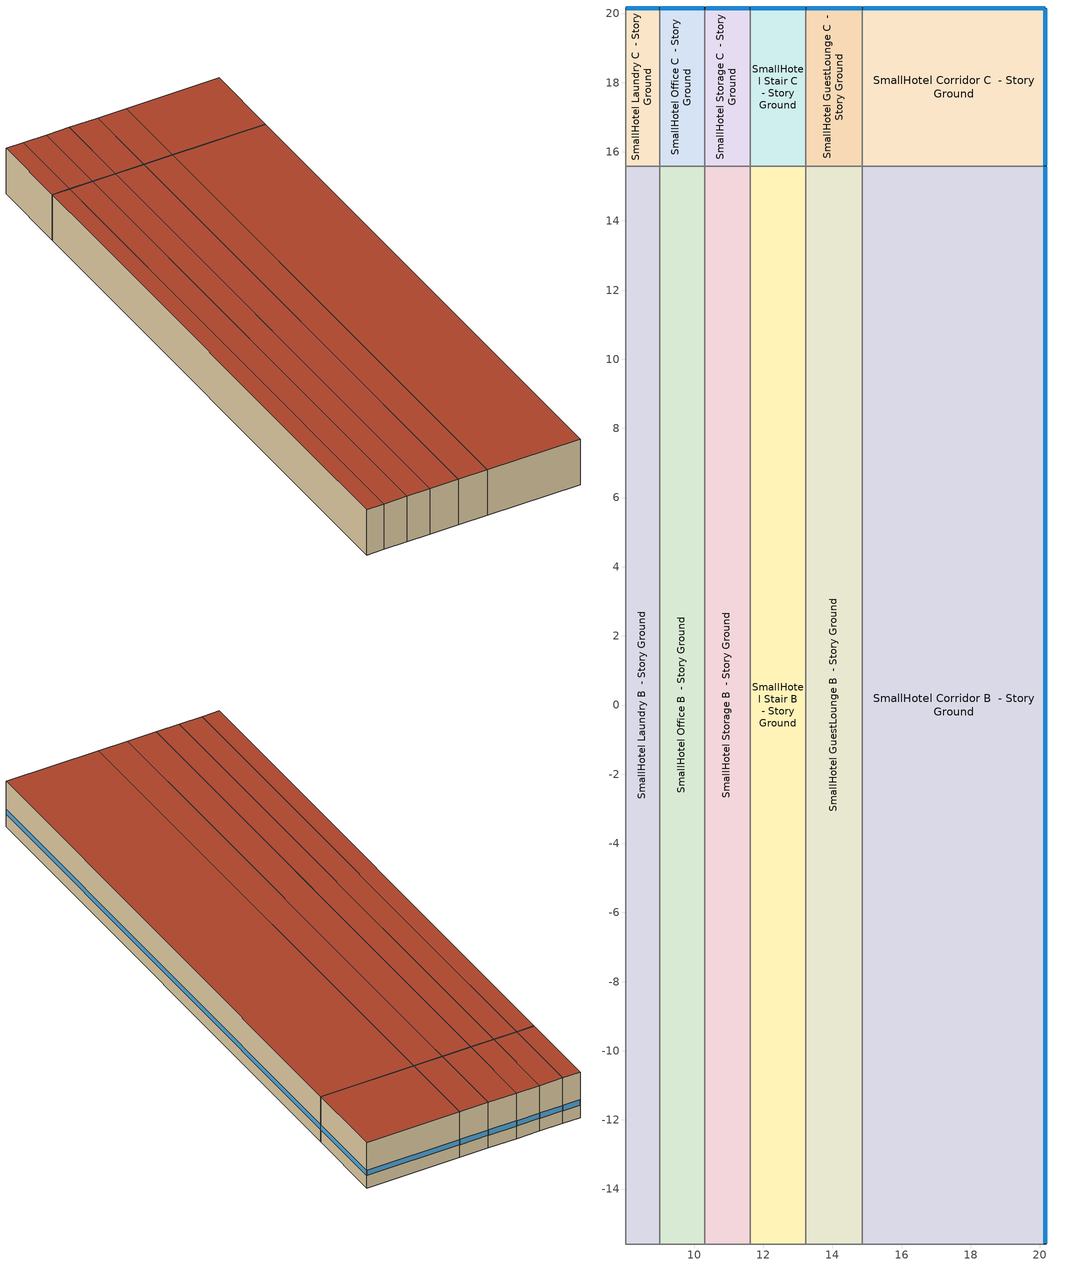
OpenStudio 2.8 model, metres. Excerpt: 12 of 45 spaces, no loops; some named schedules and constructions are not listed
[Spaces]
SmallHotel Laundry B  - Story Ground
 floor ground (ext-slab): 8.01,-15.59 8.01,15.59 9,15.59 9,-15.59 z0
 wall to SmallHotel Meeting B  - Story Ground: 8.01,15.59 8.01,-15.59 z0:2.74
 wall to SmallHotel Laundry C  - Story Ground: 9,15.59 8.01,15.59 z0:2.74
 wall to SmallHotel Office B  - Story Ground: 9,-15.59 9,15.59 z0:2.74
 wall to SmallHotel Laundry A  - Story Ground: 8.01,-15.59 9,-15.59 z0:2.74
 roof outside (Typical IEAD Roof): 9,-15.59 9,15.59 8.01,15.59 8.01,-15.59 z2.74
SmallHotel Laundry C  - Story Ground
 floor ground (ext-slab): 8.01,15.59 8.01,20.16 9,20.16 9,15.59 z0
 wall outside (Typical Insulated Steel Framed Exterior Wall R-15.38): 9,20.16 8.01,20.16 z0:2.74
 wall to SmallHotel Meeting C  - Story Ground: 8.01,20.16 8.01,15.59 z0:2.74
 wall to SmallHotel Office C  - Story Ground: 9,15.59 9,20.16 z0:2.74
 window (U 0.52 SHGC 0.39 Simple Glazing Window U-0.52 SHGC 0.39): 8.97,20.16 8.04,20.16 z0.76:1.08
 roof outside (Typical IEAD Roof): 9,15.59 9,20.16 8.01,20.16 8.01,15.59 z2.74
SmallHotel Office B  - Story Ground
 floor ground (ext-slab): 9,-15.59 9,15.59 10.31,15.59 10.31,-15.59 z0
 wall to SmallHotel Office C  - Story Ground: 10.31,15.59 9,15.59 z0:2.74
 wall to SmallHotel Storage B  - Story Ground: 10.31,-15.59 10.31,15.59 z0:2.74
 wall to SmallHotel Office A  - Story Ground: 9,-15.59 10.31,-15.59 z0:2.74
 roof outside (Typical IEAD Roof): 10.31,-15.59 10.31,15.59 9,15.59 9,-15.59 z2.74
SmallHotel Office C  - Story Ground
 floor ground (ext-slab): 9,15.59 9,20.16 10.31,20.16 10.31,15.59 z0
 wall outside (Typical Insulated Steel Framed Exterior Wall R-15.38): 10.31,20.16 9,20.16 z0:2.74
 wall to SmallHotel Storage C  - Story Ground: 10.31,15.59 10.31,20.16 z0:2.74
 window (U 0.52 SHGC 0.39 Simple Glazing Window U-0.52 SHGC 0.39): 10.28,20.16 9.02,20.16 z0.76:1.08
 roof outside (Typical IEAD Roof): 10.31,15.59 10.31,20.16 9,20.16 9,15.59 z2.74
SmallHotel Storage B  - Story Ground
 floor ground (ext-slab): 10.31,-15.59 10.31,15.59 11.62,15.59 11.62,-15.59 z0
 wall to SmallHotel Storage C  - Story Ground: 11.62,15.59 10.31,15.59 z0:2.74
 wall to SmallHotel Stair B  - Story Ground: 11.62,-15.59 11.62,15.59 z0:2.74
 wall to SmallHotel Storage A  - Story Ground: 10.31,-15.59 11.62,-15.59 z0:2.74
 roof outside (Typical IEAD Roof): 11.62,-15.59 11.62,15.59 10.31,15.59 10.31,-15.59 z2.74
SmallHotel Storage C  - Story Ground
 floor ground (ext-slab): 10.31,15.59 10.31,20.16 11.62,20.16 11.62,15.59 z0
 wall outside (Typical Insulated Steel Framed Exterior Wall R-15.38): 11.62,20.16 10.31,20.16 z0:2.74
 wall to SmallHotel Stair C  - Story Ground: 11.62,15.59 11.62,20.16 z0:2.74
 window (U 0.52 SHGC 0.39 Simple Glazing Window U-0.52 SHGC 0.39): 11.59,20.16 10.33,20.16 z0.76:1.08
 roof outside (Typical IEAD Roof): 11.62,15.59 11.62,20.16 10.31,20.16 10.31,15.59 z2.74
SmallHotel Stair B  - Story Ground
 floor ground (ext-slab): 11.62,-15.59 11.62,15.59 13.23,15.59 13.23,-15.59 z0
 wall to SmallHotel Stair C  - Story Ground: 13.23,15.59 11.62,15.59 z0:2.74
 wall to SmallHotel GuestLounge B  - Story Ground: 13.23,-15.59 13.23,15.59 z0:2.74
 wall to SmallHotel Stair A  - Story Ground: 11.62,-15.59 13.23,-15.59 z0:2.74
 roof outside (Typical IEAD Roof): 13.23,-15.59 13.23,15.59 11.62,15.59 11.62,-15.59 z2.74
SmallHotel Stair C  - Story Ground
 floor ground (ext-slab): 11.62,15.59 11.62,20.16 13.23,20.16 13.23,15.59 z0
 wall outside (Typical Insulated Steel Framed Exterior Wall R-15.38): 13.23,20.16 11.62,20.16 z0:2.74
 wall to SmallHotel GuestLounge C  - Story Ground: 13.23,15.59 13.23,20.16 z0:2.74
 window (U 0.52 SHGC 0.39 Simple Glazing Window U-0.52 SHGC 0.39): 13.2,20.16 11.64,20.16 z0.76:1.07
 roof outside (Typical IEAD Roof): 13.23,15.59 13.23,20.16 11.62,20.16 11.62,15.59 z2.74
SmallHotel GuestLounge B  - Story Ground
 floor ground (ext-slab): 13.23,-15.59 13.23,15.59 14.87,15.59 14.87,-15.59 z0
 wall to SmallHotel GuestLounge C  - Story Ground: 14.87,15.59 13.23,15.59 z0:2.74
 wall to SmallHotel Corridor B  - Story Ground: 14.87,-15.59 14.87,15.59 z0:2.74
 wall to SmallHotel GuestLounge A  - Story Ground: 13.23,-15.59 14.87,-15.59 z0:2.74
 roof outside (Typical IEAD Roof): 14.87,-15.59 14.87,15.59 13.23,15.59 13.23,-15.59 z2.74
SmallHotel GuestLounge C  - Story Ground
 floor ground (ext-slab): 13.23,15.59 13.23,20.16 14.87,20.16 14.87,15.59 z0
 wall outside (Typical Insulated Steel Framed Exterior Wall R-15.38): 14.87,20.16 13.23,20.16 z0:2.74
 wall to SmallHotel Corridor C  - Story Ground: 14.87,15.59 14.87,20.16 z0:2.74
 window (U 0.52 SHGC 0.39 Simple Glazing Window U-0.52 SHGC 0.39): 14.84,20.16 13.26,20.16 z0.76:1.07
 roof outside (Typical IEAD Roof): 14.87,15.59 14.87,20.16 13.23,20.16 13.23,15.59 z2.74
SmallHotel Corridor B  - Story Ground
 floor ground (ext-slab): 14.87,-15.59 14.87,15.59 20.16,15.59 20.16,-15.59 z0
 wall outside (Typical Insulated Steel Framed Exterior Wall R-15.38): 20.16,-15.59 20.16,15.59 z0:2.74
 wall to SmallHotel Corridor C  - Story Ground: 20.16,15.59 14.87,15.59 z0:2.74
 wall to SmallHotel Corridor A  - Story Ground: 14.87,-15.59 20.16,-15.59 z0:2.74
 window (U 0.52 SHGC 0.39 Simple Glazing Window U-0.52 SHGC 0.39): 20.16,-15.56 20.16,15.56 z0.76:1.06
 roof outside (Typical IEAD Roof): 20.16,-15.59 20.16,15.59 14.87,15.59 14.87,-15.59 z2.74
SmallHotel Corridor C  - Story Ground
 floor ground (ext-slab): 14.87,15.59 14.87,20.16 20.16,20.16 20.16,15.59 z0
 wall outside (Typical Insulated Steel Framed Exterior Wall R-15.38): 20.16,15.59 20.16,20.16 14.87,20.16 z0:2.74
 window (U 0.52 SHGC 0.39 Simple Glazing Window U-0.52 SHGC 0.39): 20.14,20.16 14.89,20.16 / 20.16,15.61 20.16,20.14 z0.76:1.07
 roof outside (Typical IEAD Roof): 20.16,15.59 20.16,20.16 14.87,20.16 14.87,15.59 z2.74
[Schedule:Ruleset]
Name | Default Day Schedule | Summer Design Day Schedule | Winter Design Day Schedule
SmallHotel Bldg Occ | SmallHotel Bldg Occ Default | SmallHotel Bldg Occ Summer Design Day | SmallHotel Bldg Occ Winter Design Day
SmallHotel Storage Light | SmallHotel Storage Light Default | SmallHotel Storage Light Summer Design Day | SmallHotel Storage Light Winter Design Day
SmallHotel Bldg Equip | SmallHotel Bldg Equip Default | SmallHotel Bldg Equip Summer Design Day | SmallHotel Bldg Equip Winter Design Day
Always On | Always On Default
Clothing Schedule | Clothing Schedule Default Winter Clothes
SmallHotel StaffLounge Occ | SmallHotel StaffLounge Occ Default | SmallHotel StaffLounge Occ Summer Design Day | SmallHotel StaffLounge Occ Winter Design Day
SmallHotel StaffLounge Light | SmallHotel StaffLounge Light Default | SmallHotel StaffLounge Light Summer Design Day | SmallHotel StaffLounge Light Winter Design Day
SmallHotel StaffLounge Equip | SmallHotel StaffLounge Equip Default | SmallHotel StaffLounge Equip Summer Design Day | SmallHotel StaffLounge Equip Winter Design Day
SmallHotel Bldg Light | SmallHotel Bldg Light Default | SmallHotel Bldg Light Summer Design Day | SmallHotel Bldg Light Winter Design Day
SmallHotel Laundry Occ | SmallHotel Laundry Occ Default | SmallHotel Laundry Occ Summer Design Day | SmallHotel Laundry Occ Winter Design Day
SmallHotel Laundry Light | SmallHotel Laundry Light Default | SmallHotel Laundry Light Summer Design Day | SmallHotel Laundry Light Winter Design Day
SmallHotel Laundry Equip | SmallHotel Laundry Equip Default | SmallHotel Laundry Equip Summer Design Day | SmallHotel Laundry Equip Winter Design Day
SmallHotel Laundry Gas | SmallHotel Laundry Gas Default | SmallHotel Laundry Gas Summer Design Day | SmallHotel Laundry Gas Winter Design Day
SmallHotel Exercise Occ | SmallHotel Exercise Occ Default | SmallHotel Exercise Occ Summer Design Day | SmallHotel Exercise Occ Winter Design Day
SmallHotel Exercise Light | SmallHotel Exercise Light Default | SmallHotel Exercise Light Summer Design Day | SmallHotel Exercise Light Winter Design Day
SmallHotel Exercise Equip | SmallHotel Exercise Equip Default | SmallHotel Exercise Equip Summer Design Day | SmallHotel Exercise Equip Winter Design Day
SmallHotel Meeting Occ | SmallHotel Meeting Occ Default | SmallHotel Meeting Occ Summer Design Day | SmallHotel Meeting Occ Winter Design Day
SmallHotel BLDG ELEVATORS | SmallHotel BLDG ELEVATORS Default | SmallHotel BLDG ELEVATORS Summer Design Day | SmallHotel BLDG ELEVATORS Winter Design Day
SmallHotel GuestRoom Equip | SmallHotel GuestRoom Equip Default | SmallHotel GuestRoom Equip Summer Design Day | SmallHotel GuestRoom Equip Winter Design Day
SmallHotel Office Occ | SmallHotel Office Occ Default | SmallHotel Office Occ Summer Design Day | SmallHotel Office Occ Winter Design Day
SmallHotel Office Equip | SmallHotel Office Equip Default | SmallHotel Office Equip Summer Design Day | SmallHotel Office Equip Winter Design Day
[Schedule:Day]
SmallHotel Bldg Occ Sat Day: Yes, 10, 22, 0.6, 10, 37, 0.608333, 10, 52, 0.616667, 11, 7, 0.625, 11, 22, 0.633333, 11, 37, 0.641667, 11, 52, 0.65, 12, 7, 0.658333, 12, 22, 0.666667, 12, 37, 0.675, 12, 52, 0.683333, 13, 7, 0.691667, 13, 22, 0.7, 13, 37, 0.716667, 13, 52, 0.733333, 14, 7, 0.75, 14, 22, 0.766667, 14, 37, 0.783333, 14, 52, 0.8, 15, 7, 0.816667, 15, 22, 0.833333, 15, 37, 0.85, 15, 52, 0.866667, 16, 7, 0.883333, 16, 22, 0.9, 18, 11, 0.9, 24, 0, 0.6
SmallHotel Bldg Occ Sun Day: Yes, 0, 15, 0.278431, 0, 30, 0.276471, 0, 45, 0.27451, 1, 0, 0.272549, 1, 15, 0.270588, 1, 30, 0.268627, 1, 45, 0.266667, 2, 0, 0.264706, 2, 15, 0.262745, 2, 30, 0.260784, 2, 45, 0.258824, 3, 0, 0.256863, 3, 15, 0.254902, 3, 30, 0.252941, 3, 45, 0.25098, 4, 0, 0.24902, 4, 15, 0.247059, 4, 30, 0.245098, 4, 45, 0.243137, 5, 0, 0.241176, 5, 15, 0.239216, 5, 30, 0.237255, 5, 45, 0.235294, 6, 0, 0.233333, 6, 15, 0.231373, 6, 30, 0.229412, 6, 45, 0.227451, 7, 0, 0.22549, 7, 15, 0.223529, 7, 30, 0.221569, 7, 45, 0.219608, 8, 0, 0.217647, 8, 15, 0.215686, 8, 30, 0.213725, 8, 45, 0.211765, 9, 0, 0.209804, 9, 15, 0.207843, 9, 30, 0.205882, 9, 45, 0.203922, 10, 0, 0.201961, 10, 15, 0.2, 11, 45, 0.2, 12, 0, 0.225, 12, 15, 0.25, 12, 30, 0.275, 12, 45, 0.3, 13, 0, 0.325, 13, 15, 0.35, 13, 30, 0.375, 13, 45, 0.4, 14, 0, 0.789744, 14, 15, 0.779487, 14, 30, 0.769231, 14, 45, 0.758974, 15, 0, 0.748718, 15, 15, 0.738462, 15, 30, 0.728205, 15, 45, 0.717949, 16, 0, 0.707692, 16, 11, 0.7, 16, 26, 0.682222, 16, 41, 0.664444, 16, 56, 0.646667, 17, 11, 0.628889, 17, 26, 0.611111, 17, 41, 0.593333, 17, 56, 0.575556, 18, 11, 0.557778, 18, 26, 0.54, 18, 41, 0.522222, 18, 56, 0.504444, 19, 0, 0.5, 19, 30, 0.5, 19, 45, 0.475, 20, 0, 0.45, 20, 15, 0.425, 20, 30, 0.4, 20, 45, 0.375, 21, 0, 0.35, 21, 15, 0.325, 21, 30, 0.3, 21, 45, 0.298039, 22, 0, 0.296078, 22, 15, 0.294118, 22, 30, 0.292157, 22, 45, 0.290196, 23, 0, 0.288235, 23, 15, 0.286275, 23, 30, 0.284314, 23, 45, 0.282353, 24, 0, 0.280392
SmallHotel Storage Light Default|Wknd Day: Yes, 6, 30, 0.1, 6, 45, 0.125, 7, 0, 0.15, 7, 15, 0.175, 7, 30, 0.2, 7, 45, 0.25, 8, 0, 0.3, 8, 15, 0.35, 8, 30, 0.4, 16, 0, 0.4, 16, 15, 0.3875, 16, 30, 0.375, 16, 45, 0.3625, 17, 0, 0.35, 17, 15, 0.3375, 17, 30, 0.325, 17, 45, 0.3125, 18, 0, 0.3, 18, 15, 0.2875, 18, 30, 0.275, 18, 45, 0.2625, 19, 0, 0.25, 19, 15, 0.2375, 19, 30, 0.225, 19, 45, 0.2125, 20, 0, 0.2, 21, 0, 0.2, 21, 15, 0.1875, 21, 30, 0.175, 21, 45, 0.1625, 22, 0, 0.15, 22, 15, 0.1375, 22, 30, 0.125, 22, 45, 0.1125, 23, 0, 0.1, 24, 0, 0.1
SmallHotel Bldg Equip Sat Day: Yes, 0, 15, 0.729565, 0, 30, 0.731304, 0, 45, 0.733043, 1, 0, 0.734783, 1, 15, 0.736522, 1, 30, 0.738261, 1, 45, 0.74, 2, 0, 0.741739, 2, 15, 0.743478, 2, 30, 0.745217, 2, 45, 0.746957, 3, 0, 0.748696, 3, 15, 0.750435, 3, 30, 0.752174, 3, 45, 0.753913, 4, 0, 0.755652, 4, 15, 0.757391, 4, 30, 0.75913, 4, 45, 0.76087, 5, 0, 0.762609, 5, 15, 0.764348, 5, 30, 0.766087, 5, 45, 0.767826, 6, 0, 0.769565, 6, 15, 0.771304, 6, 30, 0.773043, 6, 45, 0.774783, 7, 0, 0.776522, 7, 15, 0.778261, 7, 30, 0.78, 7, 45, 0.781739, 8, 0, 0.783478, 8, 15, 0.785217, 8, 30, 0.786957, 8, 45, 0.788696, 9, 0, 0.790435, 9, 15, 0.792174, 9, 30, 0.793913, 9, 45, 0.795652, 10, 0, 0.797391, 10, 15, 0.79913, 10, 22, 0.8, 12, 22, 0.8, 12, 37, 0.775, 12, 52, 0.75, 13, 7, 0.725, 13, 22, 0.7, 13, 37, 0.625, 13, 52, 0.55, 14, 7, 0.475, 14, 22, 0.4, 14, 37, 0.375, 14, 52, 0.35, 15, 7, 0.325, 15, 22, 0.3, 15, 52, 0.3, 16, 7, 0.2875, 16, 22, 0.275, 16, 37, 0.2625, 16, 52, 0.25, 17, 7, 0.2375, 17, 22, 0.225, 17, 37, 0.2125, 17, 52, 0.2, 18, 11, 0.2, 18, 26, 0.48, 18, 30, 0.5, 19, 0, 0.5, 19, 15, 0.475, 19, 30, 0.45, 19, 45, 0.425, 20, 0, 0.4, 20, 15, 0.701739, 20, 30, 0.703478, 20, 45, 0.705217, 21, 0, 0.706957, 21, 15, 0.708696, 21, 30, 0.710435, 21, 45, 0.712174, 22, 0, 0.713913, 22, 15, 0.715652, 22, 30, 0.717391, 22, 45, 0.71913, 23, 0, 0.72087, 23, 15, 0.722609, 23, 30, 0.724348, 23, 45, 0.726087, 24, 0, 0.727826
SmallHotel Bldg Equip Sun Day: Yes, 0, 15, 0.663866, 0, 30, 0.667227, 0, 45, 0.670588, 1, 0, 0.67395, 1, 15, 0.677311, 1, 30, 0.680672, 1, 45, 0.684034, 2, 0, 0.687395, 2, 15, 0.690756, 2, 30, 0.694118, 2, 45, 0.697479, 3, 0, 0.70084, 3, 15, 0.704202, 3, 30, 0.707563, 3, 45, 0.710924, 4, 0, 0.714286, 4, 15, 0.717647, 4, 30, 0.721008, 4, 45, 0.72437, 5, 0, 0.727731, 5, 15, 0.731092, 5, 30, 0.734454, 5, 45, 0.737815, 6, 0, 0.741176, 6, 15, 0.744538, 6, 30, 0.747899, 6, 45, 0.751261, 7, 0, 0.754622, 7, 15, 0.757983, 7, 30, 0.761345, 7, 45, 0.764706, 8, 0, 0.768067, 8, 15, 0.771429, 8, 30, 0.77479, 8, 45, 0.778151, 9, 0, 0.781513, 9, 15, 0.784874, 9, 30, 0.788235, 9, 45, 0.791597, 10, 0, 0.794958, 10, 15, 0.798319, 10, 22, 0.8, 10, 37, 0.825, 10, 52, 0.85, 11, 7, 0.875, 11, 22, 0.9, 11, 37, 0.85, 11, 52, 0.8, 12, 7, 0.75, 12, 22, 0.7, 12, 37, 0.675, 12, 52, 0.65, 13, 7, 0.625, 13, 22, 0.6, 13, 37, 0.55, 13, 52, 0.5, 14, 7, 0.45, 14, 22, 0.4, 15, 52, 0.4, 16, 7, 0.3875, 16, 22, 0.375, 16, 37, 0.3625, 16, 52, 0.35, 17, 7, 0.3375, 17, 22, 0.325, 17, 37, 0.3125, 17, 52, 0.3, 18, 11, 0.3, 18, 26, 0.480952, 18, 41, 0.461905, 18, 56, 0.442857, 19, 11, 0.42381, 19, 26, 0.404762, 19, 30, 0.4, 19, 45, 0.603361, 20, 0, 0.606723, 20, 15, 0.610084, 20, 30, 0.613445, 20, 45, 0.616807, 21, 0, 0.620168, 21, 15, 0.623529, 21, 30, 0.626891, 21, 45, 0.630252, 22, 0, 0.633613, 22, 15, 0.636975, 22, 30, 0.640336, 22, 45, 0.643697, 23, 0, 0.647059, 23, 15, 0.65042, 23, 30, 0.653782, 23, 45, 0.657143, 24, 0, 0.660504
Clothing Schedule Summer Clothes: 24, 0, 0.5
SmallHotel StaffLounge Occ Wknd Day: Yes, 3, 30, 0, 3, 45, 0.00416667, 4, 0, 0.00833333, 4, 15, 0.0125, 4, 30, 0.0166667, 4, 45, 0.0208333, 5, 0, 0.025, 5, 15, 0.0291667, 5, 30, 0.0333333, 5, 45, 0.0375, 6, 0, 0.0416667, 6, 15, 0.0458333, 6, 30, 0.05, 6, 45, 0.0541667, 7, 0, 0.0583333, 7, 15, 0.0625, 7, 30, 0.0666667, 7, 45, 0.0708333, 8, 0, 0.075, 8, 15, 0.0791667, 8, 30, 0.0833333, 8, 45, 0.0875, 9, 0, 0.0916667, 9, 15, 0.0958333, 9, 30, 0.1, 11, 30, 0.1, 11, 45, 0.125, 12, 0, 0.15, 12, 15, 0.175, 12, 30, 0.2, 12, 45, 0.175, 13, 0, 0.15, 13, 15, 0.125, 13, 30, 0.1, 17, 0, 0.1, 17, 15, 0.09375, 17, 30, 0.0875, 17, 45, 0.08125, 18, 0, 0.075, 18, 15, 0.06875, 18, 30, 0.0625, 18, 45, 0.05625, 19, 0, 0.05, 19, 15, 0.04375, 19, 30, 0.0375, 19, 45, 0.03125, 20, 0, 0.025, 20, 15, 0.01875, 20, 30, 0.0125, 20, 45, 0.00625, 21, 0, 0, 24, 0, 0
SmallHotel StaffLounge Light Wknd Day: Yes, 4, 30, 0.05, 4, 45, 0.075, 5, 0, 0.1, 5, 15, 0.125, 5, 30, 0.15, 5, 45, 0.1875, 6, 0, 0.225, 6, 15, 0.2625, 6, 30, 0.3, 6, 45, 0.325, 7, 0, 0.35, 7, 15, 0.375, 7, 30, 0.4, 7, 45, 0.45, 8, 0, 0.5, 8, 15, 0.55, 8, 30, 0.6, 17, 30, 0.6, 17, 45, 0.55, 18, 0, 0.5, 18, 15, 0.45, 18, 30, 0.4, 18, 45, 0.375, 19, 0, 0.35, 19, 15, 0.325, 19, 30, 0.3, 19, 45, 0.2625, 20, 0, 0.225, 20, 15, 0.1875, 20, 30, 0.15, 21, 0, 0.15, 21, 15, 0.1375, 21, 30, 0.125, 21, 45, 0.1125, 22, 0, 0.1, 22, 15, 0.0875, 22, 30, 0.075, 22, 45, 0.0625, 23, 0, 0.05, 24, 0, 0.05
SmallHotel StaffLounge Equip Default|Wknd Day: Yes, 4, 0, 0.11, 4, 15, 0.12, 4, 30, 0.13, 4, 45, 0.14, 5, 0, 0.15, 5, 15, 0.16, 5, 30, 0.17, 5, 45, 0.18, 6, 0, 0.19, 6, 30, 0.19, 6, 45, 0.205, 7, 0, 0.22, 7, 15, 0.235, 7, 30, 0.25, 7, 45, 0.4375, 8, 0, 0.625, 8, 15, 0.8125, 8, 30, 1, 9, 0, 1, 9, 15, 0.9825, 9, 30, 0.965, 9, 45, 0.9475, 10, 0, 0.93, 10, 15, 0.9125, 10, 30, 0.895, 10, 45, 0.8775, 11, 0, 0.86, 11, 30, 0.86, 11, 45, 0.895, 12, 0, 0.93, 12, 15, 0.965, 12, 30, 1, 12, 45, 0.965, 13, 0, 0.93, 13, 15, 0.895, 13, 30, 0.86, 17, 30, 0.86, 17, 45, 0.7075, 18, 0, 0.555, 18, 15, 0.4025, 18, 30, 0.25, 18, 45, 0.235, 19, 0, 0.22, 19, 15, 0.205, 19, 30, 0.19, 19, 45, 0.17, 20, 0, 0.15, 20, 15, 0.13, 20, 30, 0.11, 24, 0, 0.11
SmallHotel Bldg Light Sat Day: Yes, 0, 15, 0.629565, 0, 30, 0.631304, 0, 45, 0.633043, 1, 0, 0.634783, 1, 15, 0.636522, 1, 30, 0.638261, 1, 45, 0.64, 2, 0, 0.641739, 2, 15, 0.643478, 2, 30, 0.645217, 2, 45, 0.646957, 3, 0, 0.648696, 3, 15, 0.650435, 3, 30, 0.652174, 3, 45, 0.653913, 4, 0, 0.655652, 4, 15, 0.657391, 4, 30, 0.65913, 4, 45, 0.66087, 5, 0, 0.662609, 5, 15, 0.664348, 5, 30, 0.666087, 5, 45, 0.667826, 6, 0, 0.669565, 6, 15, 0.671304, 6, 30, 0.673043, 6, 45, 0.674783, 7, 0, 0.676522, 7, 15, 0.678261, 7, 30, 0.68, 7, 45, 0.681739, 8, 0, 0.683478, 8, 15, 0.685217, 8, 30, 0.686957, 8, 45, 0.688696, 9, 0, 0.690435, 9, 15, 0.692174, 9, 30, 0.693913, 9, 45, 0.695652, 10, 0, 0.697391, 10, 15, 0.69913, 10, 22, 0.7, 12, 22, 0.7, 12, 37, 0.675, 12, 52, 0.65, 13, 7, 0.625, 13, 22, 0.6, 13, 37, 0.525, 13, 52, 0.45, 14, 7, 0.375, 14, 22, 0.3, 14, 37, 0.275, 14, 52, 0.25, 15, 7, 0.225, 15, 22, 0.2, 15, 52, 0.2, 16, 7, 0.1875, 16, 22, 0.175, 16, 37, 0.1625, 16, 52, 0.15, 17, 7, 0.1375, 17, 22, 0.125, 17, 37, 0.1125, 17, 52, 0.1, 18, 11, 0.1, 18, 26, 0.38, 18, 30, 0.4, 19, 0, 0.4, 19, 15, 0.375, 19, 30, 0.35, 19, 45, 0.325, 20, 0, 0.3, 20, 15, 0.601739, 20, 30, 0.603478, 20, 45, 0.605217, 21, 0, 0.606957, 21, 15, 0.608696, 21, 30, 0.610435, 21, 45, 0.612174, 22, 0, 0.613913, 22, 15, 0.615652, 22, 30, 0.617391, 22, 45, 0.61913, 23, 0, 0.62087, 23, 15, 0.622609, 23, 30, 0.624348, 23, 45, 0.626087, 24, 0, 0.627826
SmallHotel Bldg Light Sun Day: Yes, 0, 15, 0.563866, 0, 30, 0.567227, 0, 45, 0.570588, 1, 0, 0.57395, 1, 15, 0.577311, 1, 30, 0.580672, 1, 45, 0.584034, 2, 0, 0.587395, 2, 15, 0.590756, 2, 30, 0.594118, 2, 45, 0.597479, 3, 0, 0.60084, 3, 15, 0.604202, 3, 30, 0.607563, 3, 45, 0.610924, 4, 0, 0.614286, 4, 15, 0.617647, 4, 30, 0.621008, 4, 45, 0.62437, 5, 0, 0.627731, 5, 15, 0.631092, 5, 30, 0.634454, 5, 45, 0.637815, 6, 0, 0.641176, 6, 15, 0.644538, 6, 30, 0.647899, 6, 45, 0.651261, 7, 0, 0.654622, 7, 15, 0.657983, 7, 30, 0.661345, 7, 45, 0.664706, 8, 0, 0.668067, 8, 15, 0.671429, 8, 30, 0.67479, 8, 45, 0.678151, 9, 0, 0.681513, 9, 15, 0.684874, 9, 30, 0.688235, 9, 45, 0.691597, 10, 0, 0.694958, 10, 15, 0.698319, 10, 22, 0.7, 10, 37, 0.725, 10, 52, 0.75, 11, 7, 0.775, 11, 22, 0.8, 11, 37, 0.75, 11, 52, 0.7, 12, 7, 0.65, 12, 22, 0.6, 12, 37, 0.575, 12, 52, 0.55, 13, 7, 0.525, 13, 22, 0.5, 13, 37, 0.45, 13, 52, 0.4, 14, 7, 0.35, 14, 22, 0.3, 15, 52, 0.3, 16, 7, 0.2875, 16, 22, 0.275, 16, 37, 0.2625, 16, 52, 0.25, 17, 7, 0.2375, 17, 22, 0.225, 17, 37, 0.2125, 17, 52, 0.2, 18, 11, 0.2, 18, 26, 0.380952, 18, 41, 0.361905, 18, 56, 0.342857, 19, 11, 0.32381, 19, 26, 0.304762, 19, 30, 0.3, 19, 45, 0.503361, 20, 0, 0.506723, 20, 15, 0.510084, 20, 30, 0.513445, 20, 45, 0.516807, 21, 0, 0.520168, 21, 15, 0.523529, 21, 30, 0.526891, 21, 45, 0.530252, 22, 0, 0.533613, 22, 15, 0.536975, 22, 30, 0.540336, 22, 45, 0.543697, 23, 0, 0.547059, 23, 15, 0.55042, 23, 30, 0.553782, 23, 45, 0.557143, 24, 0, 0.560504
SmallHotel Laundry Occ Default|Wknd Day; autogen Schedule Rule 12 1_day_sch: Yes, 7, 0, 0, 7, 15, 0.01125, 7, 30, 0.0225, 7, 45, 0.03375, 8, 0, 0.045, 8, 15, 0.05625, 8, 30, 0.0675, 8, 45, 0.07875, 9, 0, 0.09, 9, 15, 0.10125, 9, 30, 0.1125, 9, 45, 0.12375, 10, 0, 0.135, 10, 15, 0.14625, 10, 30, 0.1575, 10, 45, 0.16875, 11, 0, 0.18, 11, 30, 0.18, 11, 45, 0.135, 12, 0, 0.09, 12, 15, 0.045, 12, 30, 0, 12, 45, 0.045, 13, 0, 0.09, 13, 15, 0.135, 13, 30, 0.18, 15, 30, 0.18, 15, 45, 0.1575, 16, 0, 0.135, 16, 15, 0.1125, 16, 30, 0.09, 16, 45, 0.0675, 17, 0, 0.045, 17, 15, 0.0225, 17, 30, 0, 24, 0, 0
SmallHotel Meeting Occ Default|Wknd Day: Yes, 6, 30, 0, 6, 45, 0.0125, 7, 0, 0.025, 7, 15, 0.0375, 7, 30, 0.05, 7, 45, 0.1625, 8, 0, 0.275, 8, 15, 0.3875, 8, 30, 0.5, 9, 0, 0.5, 9, 15, 0.4625, 9, 30, 0.425, 9, 45, 0.3875, 10, 0, 0.35, 10, 15, 0.3125, 10, 30, 0.275, 10, 45, 0.2375, 11, 0, 0.2, 11, 30, 0.2, 11, 45, 0.1625, 12, 0, 0.125, 12, 15, 0.0875, 12, 30, 0.05, 12, 45, 0.1625, 13, 0, 0.275, 13, 15, 0.3875, 13, 30, 0.5, 14, 0, 0.5, 14, 15, 0.4625, 14, 30, 0.425, 14, 45, 0.3875, 15, 0, 0.35, 15, 15, 0.3125, 15, 30, 0.275, 15, 45, 0.2375, 16, 0, 0.2, 17, 0, 0.2, 17, 15, 0.18125, 17, 30, 0.1625, 17, 45, 0.14375, 18, 0, 0.125, 18, 15, 0.10625, 18, 30, 0.0875, 18, 45, 0.06875, 19, 0, 0.05, 19, 15, 0.04375, 19, 30, 0.0375, 19, 45, 0.03125, 20, 0, 0.025, 20, 15, 0.01875, 20, 30, 0.0125, 20, 45, 0.00625, 21, 0, 0, 24, 0, 0
SmallHotel GuestRoom Equip Wknd Day; autogen Schedule Rule 16 1_day_sch: Yes, 5, 30, 0.2, 5, 45, 0.225, 6, 0, 0.25, 6, 15, 0.275, 6, 30, 0.3, 6, 45, 0.38, 7, 0, 0.46, 7, 15, 0.54, 7, 30, 0.62, 7, 45, 0.69, 8, 0, 0.76, 8, 15, 0.83, 8, 30, 0.9, 8, 45, 0.83, 9, 0, 0.76, 9, 15, 0.69, 9, 30, 0.62, 9, 45, 0.5375, 10, 0, 0.455, 10, 15, 0.3725, 10, 30, 0.29, 16, 30, 0.29, 16, 45, 0.325, 17, 0, 0.36, 17, 15, 0.395, 17, 30, 0.43, 17, 45, 0.45, 18, 0, 0.47, 18, 15, 0.49, 18, 30, 0.51, 18, 45, 0.505, 19, 0, 0.5, 19, 15, 0.495, 19, 30, 0.49, 19, 45, 0.5325, 20, 0, 0.575, 20, 15, 0.6175, 20, 30, 0.66, 20, 45, 0.67, 21, 0, 0.68, 21, 15, 0.69, 21, 30, 0.7, 21, 45, 0.6125, 22, 0, 0.525, 22, 15, 0.4375, 22, 30, 0.35, 22, 45, 0.3125, 23, 0, 0.275, 23, 15, 0.2375, 23, 30, 0.2, 24, 0, 0.2
SmallHotel Office Occ Wknd Day: Yes, 6, 30, 0.2, 6, 45, 0.225, 7, 0, 0.25, 7, 15, 0.275, 7, 30, 0.3, 7, 45, 0.35, 8, 0, 0.4, 8, 15, 0.45, 8, 30, 0.5, 16, 30, 0.5, 16, 45, 0.45, 17, 0, 0.4, 17, 15, 0.35, 17, 30, 0.3, 17, 45, 0.275, 18, 0, 0.25, 18, 15, 0.225, 18, 30, 0.2, 24, 0, 0.2
SmallHotel Office Equip Wknd Day: Yes, 4, 0, 0.33, 4, 15, 0.33625, 4, 30, 0.3425, 4, 45, 0.34875, 5, 0, 0.355, 5, 15, 0.36125, 5, 30, 0.3675, 5, 45, 0.37375, 6, 0, 0.38, 6, 30, 0.38, 6, 45, 0.3925, 7, 0, 0.405, 7, 15, 0.4175, 7, 30, 0.43, 7, 45, 0.48, 8, 0, 0.53, 8, 15, 0.58, 8, 30, 0.63, 16, 0, 0.63, 16, 15, 0.620625, 16, 30, 0.61125, 16, 45, 0.601875, 17, 0, 0.5925, 17, 15, 0.583125, 17, 30, 0.57375, 17, 45, 0.564375, 18, 0, 0.555, 18, 15, 0.545625, 18, 30, 0.53625, 18, 45, 0.526875, 19, 0, 0.5175, 19, 15, 0.508125, 19, 30, 0.49875, 19, 45, 0.489375, 20, 0, 0.48, 21, 0, 0.48, 21, 15, 0.46125, 21, 30, 0.4425, 21, 45, 0.42375, 22, 0, 0.405, 22, 15, 0.38625, 22, 30, 0.3675, 22, 45, 0.34875, 23, 0, 0.33, 24, 0, 0.33
autogen Always On 0_day_sch: Yes, 24, 0, 1
autogen SmallHotel BLDG ELEVATORS 0_day_sch: Yes, 0, 15, 0.0625, 0, 30, 0.05, 3, 30, 0.05, 3, 45, 0.0625, 4, 0, 0.075, 4, 15, 0.0875, 4, 30, 0.1, 4, 45, 0.125, 5, 0, 0.15, 5, 15, 0.175, 5, 30, 0.2, 5, 45, 0.25, 6, 0, 0.3, 6, 15, 0.35, 6, 30, 0.4, 6, 45, 0.425, 7, 0, 0.45, 7, 15, 0.475, 7, 30, 0.5, 8, 30, 0.5, 8, 45, 0.4625, 9, 0, 0.425, 9, 15, 0.3875, 9, 30, 0.35, 9, 45, 0.3, 10, 0, 0.25, 10, 15, 0.2, 10, 30, 0.15, 15, 30, 0.15, 15, 45, 0.2, 16, 0, 0.25, 16, 15, 0.3, 16, 30, 0.35, 16, 45, 0.3875, 17, 0, 0.425, 17, 15, 0.4625, 17, 30, 0.5, 18, 0, 0.5, 18, 15, 0.4875, 18, 30, 0.475, 18, 45, 0.4625, 19, 0, 0.45, 19, 15, 0.4375, 19, 30, 0.425, 19, 45, 0.4125, 20, 0, 0.4, 20, 30, 0.4, 20, 45, 0.375, 21, 0, 0.35, 21, 15, 0.325, 21, 30, 0.3, 21, 45, 0.275, 22, 0, 0.25, 22, 15, 0.225, 22, 30, 0.2, 22, 45, 0.175, 23, 0, 0.15, 23, 15, 0.125, 23, 30, 0.1, 23, 45, 0.0875, 24, 0, 0.075
autogen SmallHotel Exercise Equip 0_day_sch: Yes, 5, 30, 0, 5, 45, 0.125, 6, 0, 0.25, 6, 15, 0.375, 6, 30, 0.5, 6, 45, 0.625, 7, 0, 0.75, 7, 15, 0.875, 7, 30, 1, 8, 0, 1, 8, 15, 0.9375, 8, 30, 0.875, 8, 45, 0.8125, 9, 0, 0.75, 9, 15, 0.6875, 9, 30, 0.625, 9, 45, 0.5625, 10, 0, 0.5, 11, 30, 0.5, 11, 45, 0.375, 12, 0, 0.25, 12, 15, 0.125, 12, 30, 0, 12, 45, 0.125, 13, 0, 0.25, 13, 15, 0.375, 13, 30, 0.5, 15, 30, 0.5, 15, 45, 0.625, 16, 0, 0.75, 16, 15, 0.875, 16, 30, 1, 16, 45, 0.875, 17, 0, 0.75, 17, 15, 0.625, 17, 30, 0.5, 18, 0, 0.5, 18, 15, 0.5625, 18, 30, 0.625, 18, 45, 0.6875, 19, 0, 0.75, 19, 15, 0.8125, 19, 30, 0.875, 19, 45, 0.9375, 20, 0, 1, 20, 15, 0.9375, 20, 30, 0.875, 20, 45, 0.8125, 21, 0, 0.75, 21, 15, 0.6875, 21, 30, 0.625, 21, 45, 0.5625, 22, 0, 0.5, 22, 30, 0.5, 22, 45, 0.375, 23, 0, 0.25, 23, 15, 0.125, 23, 30, 0, 24, 0, 0
autogen SmallHotel Exercise Light 0_day_sch: Yes, 5, 30, 0, 5, 45, 0.125, 6, 0, 0.25, 6, 15, 0.375, 6, 30, 0.5, 6, 45, 0.625, 7, 0, 0.75, 7, 15, 0.875, 7, 30, 1, 21, 30, 1, 21, 45, 0.875, 22, 0, 0.75, 22, 15, 0.625, 22, 30, 0.5, 22, 45, 0.375, 23, 0, 0.25, 23, 15, 0.125, 23, 30, 0, 24, 0, 0
autogen SmallHotel Exercise Occ 0_day_sch: Yes, 5, 30, 0, 5, 45, 0.125, 6, 0, 0.25, 6, 15, 0.375, 6, 30, 0.5, 6, 45, 0.625, 7, 0, 0.75, 7, 15, 0.875, 7, 30, 1, 10, 30, 1, 10, 45, 0.875, 11, 0, 0.75, 11, 15, 0.625, 11, 30, 0.5, 11, 45, 0.375, 12, 0, 0.25, 12, 15, 0.125, 12, 30, 0, 12, 45, 0.25, 13, 0, 0.5, 13, 15, 0.75, 13, 30, 1, 21, 30, 1, 21, 45, 0.875, 22, 0, 0.75, 22, 15, 0.625, 22, 30, 0.5, 22, 45, 0.375, 23, 0, 0.25, 23, 15, 0.125, 23, 30, 0, 24, 0, 0
autogen SmallHotel Laundry Equip 0_day_sch: Yes, 8, 0, 0, 16, 0, 1, 24, 0, 0
autogen SmallHotel Laundry Gas 0_day_sch: Yes, 9, 0, 0, 17, 0, 1, 24, 0, 0
autogen SmallHotel Laundry Light 0_day_sch: Yes, 8, 0, 0, 17, 0, 1, 24, 0, 0
[Schedule:Rule]
Name | Schedule Ruleset | Rule Order | Day Schedule | Apply Saturday | Date Specification Type | Start Month | Start Day | End Month | End Day | Apply Sunday | Apply Monday | Apply Tuesday | Apply Wednesday | Apply Thursday | Apply Friday | Specific Month 1 | Specific Day 1 | Specific Month 2 | Specific Day 2 | Specific Month 3 | Specific Day 3 | Specific Month 4 | Specific Day 4 | Specific Month 5 | Specific Day 5 | Specific Month 6 | Specific Day 6 | Specific Month 7 | Specific Day 7 | Specific Month 8 | Specific Day 8 | Specific Month 9 | Specific Day 9 | Specific Month 10 | Specific Day 10 | Specific Month 11 | Specific Day 11 | Specific Month 12 | Specific Day 12 | Specific Month 13 | Specific Day 13 | Specific Month 14 | Specific Day 14 | Specific Month 15 | Specific Day 15 | Specific Month 16 | Specific Day 16 | Specific Month 17 | Specific Day 17 | Specific Month 18 | Specific Day 18 | Specific Month 19 | Specific Day 19 | Specific Month 20 | Specific Day 20 | Specific Month 21 | Specific Day 21 | Specific Month 22 | Specific Day 22 | Specific Month 23 | Specific Day 23 | Specific Month 24 | Specific Day 24 | Specific Month 25 | Specific Day 25 | Specific Month 26 | Specific Day 26 | Specific Month 27 | Specific Day 27 | Specific Month 28 | Specific Day 28 | Specific Month 29 | Specific Day 29 | Specific Month 30 | Specific Day 30 | Specific Month 31 | Specific Day 31 | Specific Month 32 | Specific Day 32 | Specific Month 33 | Specific Day 33 | Specific Month 34 | Specific Day 34 | Specific Month 35 | Specific Day 35 | Specific Month 36 | Specific Day 36 | Specific Month 37 | Specific Day 37 | Specific Month 38 | Specific Day 38 | Specific Month 39 | Specific Day 39 | Specific Month 40 | Specific Day 40 | Specific Month 41 | Specific Day 41 | Specific Month 42 | Specific Day 42 | Specific Month 43 | Specific Day 43 | Specific Month 44 | Specific Day 44 | Specific Month 45 | Specific Day 45 | Specific Month 46 | Specific Day 46 | Specific Month 47 | Specific Day 47 | Specific Month 48 | Specific Day 48 | Specific Month 49 | Specific Day 49 | Specific Month 50 | Specific Day 50 | Specific Month 51 | Specific Day 51 | Specific Month 52 | Specific Day 52 | Specific Month 53 | Specific Day 53
Schedule Rule 1 | SmallHotel Bldg Occ | 1 | SmallHotel Bldg Occ Sat Day | Yes | DateRange | 1 | 1 | 12 | 31
Schedule Rule 2 | SmallHotel Bldg Occ | 0 | SmallHotel Bldg Occ Sun Day |  | DateRange | 1 | 1 | 12 | 31 | Yes
Schedule Rule 3 | SmallHotel Storage Light | 0 | SmallHotel Storage Light Default|Wknd Day | Yes | DateRange | 1 | 1 | 12 | 31 | Yes
Schedule Rule 4 | SmallHotel Bldg Equip | 1 | SmallHotel Bldg Equip Sat Day | Yes | DateRange | 1 | 1 | 12 | 31
Schedule Rule 5 | SmallHotel Bldg Equip | 0 | SmallHotel Bldg Equip Sun Day |  | DateRange | 1 | 1 | 12 | 31 | Yes
Schedule Rule 6 | Clothing Schedule | 0 | Clothing Schedule Summer Clothes |  | DateRange | 5 | 1 | 9 | 30
Schedule Rule 7 | SmallHotel StaffLounge Occ | 0 | SmallHotel StaffLounge Occ Wknd Day | Yes | DateRange | 1 | 1 | 12 | 31 | Yes
Schedule Rule 8 | SmallHotel StaffLounge Light | 0 | SmallHotel StaffLounge Light Wknd Day | Yes | DateRange | 1 | 1 | 12 | 31 | Yes
Schedule Rule 9 | SmallHotel StaffLounge Equip | 0 | SmallHotel StaffLounge Equip Default|Wknd Day | Yes | DateRange | 1 | 1 | 12 | 31 | Yes
Schedule Rule 10 | SmallHotel Bldg Light | 1 | SmallHotel Bldg Light Sat Day | Yes | DateRange | 1 | 1 | 12 | 31
Schedule Rule 11 | SmallHotel Bldg Light | 0 | SmallHotel Bldg Light Sun Day |  | DateRange | 1 | 1 | 12 | 31 | Yes
Schedule Rule 12 | SmallHotel Laundry Occ | 0 | SmallHotel Laundry Occ Default|Wknd Day | Yes | DateRange | 1 | 1 | 12 | 31 | Yes
Schedule Rule 13 | SmallHotel Meeting Occ | 0 | SmallHotel Meeting Occ Default|Wknd Day | Yes | DateRange | 1 | 1 | 12 | 31 | Yes
Schedule Rule 16 | SmallHotel GuestRoom Equip | 0 | SmallHotel GuestRoom Equip Wknd Day | Yes | DateRange | 1 | 1 | 12 | 31 | Yes
Schedule Rule 17 | SmallHotel Office Occ | 0 | SmallHotel Office Occ Wknd Day | Yes | DateRange | 1 | 1 | 12 | 31 | Yes
Schedule Rule 18 | SmallHotel Office Equip | 0 | SmallHotel Office Equip Wknd Day | Yes | DateRange | 1 | 1 | 12 | 31 | Yes
autogen Always On 0 | Always On | 0 | autogen Always On 0_day_sch | Yes | SpecificDates |  |  |  |  | Yes | Yes | Yes | Yes | Yes | Yes | 1 | 2 | 1 | 9 | 1 | 16 | 1 | 23 | 1 | 30 | 2 | 6 | 2 | 13 | 2 | 20 | 2 | 27 | 3 | 5 | 3 | 12 | 3 | 19 | 3 | 26 | 4 | 2 | 4 | 9 | 4 | 16 | 4 | 23 | 4 | 30 | 5 | 7 | 5 | 14 | 5 | 21 | 5 | 28 | 6 | 4 | 6 | 11 | 6 | 18 | 6 | 25 | 7 | 2 | 7 | 9 | 7 | 16 | 7 | 23 | 7 | 30 | 8 | 6 | 8 | 13 | 8 | 20 | 8 | 27 | 9 | 3 | 9 | 10 | 9 | 17 | 9 | 24 | 10 | 1 | 10 | 8 | 10 | 15 | 10 | 22 | 10 | 29 | 11 | 5 | 11 | 12 | 11 | 19 | 11 | 26 | 12 | 3 | 12 | 10 | 12 | 17 | 12 | 24 | 12 | 31
autogen SmallHotel BLDG ELEVATORS 0 | SmallHotel BLDG ELEVATORS | 0 | autogen SmallHotel BLDG ELEVATORS 0_day_sch | Yes | SpecificDates |  |  |  |  | Yes | Yes | Yes | Yes | Yes | Yes | 1 | 2 | 1 | 9 | 1 | 16 | 1 | 23 | 1 | 30 | 2 | 6 | 2 | 13 | 2 | 20 | 2 | 27 | 3 | 5 | 3 | 12 | 3 | 19 | 3 | 26 | 4 | 2 | 4 | 9 | 4 | 16 | 4 | 23 | 4 | 30 | 5 | 7 | 5 | 14 | 5 | 21 | 5 | 28 | 6 | 4 | 6 | 11 | 6 | 18 | 6 | 25 | 7 | 2 | 7 | 9 | 7 | 16 | 7 | 23 | 7 | 30 | 8 | 6 | 8 | 13 | 8 | 20 | 8 | 27 | 9 | 3 | 9 | 10 | 9 | 17 | 9 | 24 | 10 | 1 | 10 | 8 | 10 | 15 | 10 | 22 | 10 | 29 | 11 | 5 | 11 | 12 | 11 | 19 | 11 | 26 | 12 | 3 | 12 | 10 | 12 | 17 | 12 | 24 | 12 | 31
autogen SmallHotel Exercise Equip 0 | SmallHotel Exercise Equip | 0 | autogen SmallHotel Exercise Equip 0_day_sch | Yes | SpecificDates |  |  |  |  | Yes | Yes | Yes | Yes | Yes | Yes | 1 | 2 | 1 | 9 | 1 | 16 | 1 | 23 | 1 | 30 | 2 | 6 | 2 | 13 | 2 | 20 | 2 | 27 | 3 | 5 | 3 | 12 | 3 | 19 | 3 | 26 | 4 | 2 | 4 | 9 | 4 | 16 | 4 | 23 | 4 | 30 | 5 | 7 | 5 | 14 | 5 | 21 | 5 | 28 | 6 | 4 | 6 | 11 | 6 | 18 | 6 | 25 | 7 | 2 | 7 | 9 | 7 | 16 | 7 | 23 | 7 | 30 | 8 | 6 | 8 | 13 | 8 | 20 | 8 | 27 | 9 | 3 | 9 | 10 | 9 | 17 | 9 | 24 | 10 | 1 | 10 | 8 | 10 | 15 | 10 | 22 | 10 | 29 | 11 | 5 | 11 | 12 | 11 | 19 | 11 | 26 | 12 | 3 | 12 | 10 | 12 | 17 | 12 | 24 | 12 | 31
autogen SmallHotel Exercise Light 0 | SmallHotel Exercise Light | 0 | autogen SmallHotel Exercise Light 0_day_sch | Yes | SpecificDates |  |  |  |  | Yes | Yes | Yes | Yes | Yes | Yes | 1 | 2 | 1 | 9 | 1 | 16 | 1 | 23 | 1 | 30 | 2 | 6 | 2 | 13 | 2 | 20 | 2 | 27 | 3 | 5 | 3 | 12 | 3 | 19 | 3 | 26 | 4 | 2 | 4 | 9 | 4 | 16 | 4 | 23 | 4 | 30 | 5 | 7 | 5 | 14 | 5 | 21 | 5 | 28 | 6 | 4 | 6 | 11 | 6 | 18 | 6 | 25 | 7 | 2 | 7 | 9 | 7 | 16 | 7 | 23 | 7 | 30 | 8 | 6 | 8 | 13 | 8 | 20 | 8 | 27 | 9 | 3 | 9 | 10 | 9 | 17 | 9 | 24 | 10 | 1 | 10 | 8 | 10 | 15 | 10 | 22 | 10 | 29 | 11 | 5 | 11 | 12 | 11 | 19 | 11 | 26 | 12 | 3 | 12 | 10 | 12 | 17 | 12 | 24 | 12 | 31
autogen SmallHotel Exercise Occ 0 | SmallHotel Exercise Occ | 0 | autogen SmallHotel Exercise Occ 0_day_sch | Yes | SpecificDates |  |  |  |  | Yes | Yes | Yes | Yes | Yes | Yes | 1 | 2 | 1 | 9 | 1 | 16 | 1 | 23 | 1 | 30 | 2 | 6 | 2 | 13 | 2 | 20 | 2 | 27 | 3 | 5 | 3 | 12 | 3 | 19 | 3 | 26 | 4 | 2 | 4 | 9 | 4 | 16 | 4 | 23 | 4 | 30 | 5 | 7 | 5 | 14 | 5 | 21 | 5 | 28 | 6 | 4 | 6 | 11 | 6 | 18 | 6 | 25 | 7 | 2 | 7 | 9 | 7 | 16 | 7 | 23 | 7 | 30 | 8 | 6 | 8 | 13 | 8 | 20 | 8 | 27 | 9 | 3 | 9 | 10 | 9 | 17 | 9 | 24 | 10 | 1 | 10 | 8 | 10 | 15 | 10 | 22 | 10 | 29 | 11 | 5 | 11 | 12 | 11 | 19 | 11 | 26 | 12 | 3 | 12 | 10 | 12 | 17 | 12 | 24 | 12 | 31
autogen Schedule Rule 16 1 | SmallHotel GuestRoom Equip | 1 | autogen Schedule Rule 16 1_day_sch | Yes | SpecificDates |  |  |  |  | Yes | Yes | Yes | Yes | Yes | Yes | 1 | 3 | 1 | 10 | 1 | 17 | 1 | 24 | 1 | 31 | 2 | 7 | 2 | 14 | 2 | 21 | 2 | 28 | 3 | 6 | 3 | 13 | 3 | 20 | 3 | 27 | 4 | 3 | 4 | 10 | 4 | 17 | 4 | 24 | 5 | 1 | 5 | 8 | 5 | 15 | 5 | 22 | 5 | 29 | 6 | 5 | 6 | 12 | 6 | 19 | 6 | 26 | 7 | 3 | 7 | 10 | 7 | 17 | 7 | 24 | 7 | 31 | 8 | 7 | 8 | 14 | 8 | 21 | 8 | 28 | 9 | 4 | 9 | 11 | 9 | 18 | 9 | 25 | 10 | 2 | 10 | 9 | 10 | 16 | 10 | 23 | 10 | 30 | 11 | 6 | 11 | 13 | 11 | 20 | 11 | 27 | 12 | 4 | 12 | 11 | 12 | 18 | 12 | 25
autogen SmallHotel Laundry Equip 0 | SmallHotel Laundry Equip | 0 | autogen SmallHotel Laundry Equip 0_day_sch | Yes | SpecificDates |  |  |  |  | Yes | Yes | Yes | Yes | Yes | Yes | 1 | 2 | 1 | 9 | 1 | 16 | 1 | 23 | 1 | 30 | 2 | 6 | 2 | 13 | 2 | 20 | 2 | 27 | 3 | 5 | 3 | 12 | 3 | 19 | 3 | 26 | 4 | 2 | 4 | 9 | 4 | 16 | 4 | 23 | 4 | 30 | 5 | 7 | 5 | 14 | 5 | 21 | 5 | 28 | 6 | 4 | 6 | 11 | 6 | 18 | 6 | 25 | 7 | 2 | 7 | 9 | 7 | 16 | 7 | 23 | 7 | 30 | 8 | 6 | 8 | 13 | 8 | 20 | 8 | 27 | 9 | 3 | 9 | 10 | 9 | 17 | 9 | 24 | 10 | 1 | 10 | 8 | 10 | 15 | 10 | 22 | 10 | 29 | 11 | 5 | 11 | 12 | 11 | 19 | 11 | 26 | 12 | 3 | 12 | 10 | 12 | 17 | 12 | 24 | 12 | 31
autogen SmallHotel Laundry Gas 0 | SmallHotel Laundry Gas | 0 | autogen SmallHotel Laundry Gas 0_day_sch | Yes | SpecificDates |  |  |  |  | Yes | Yes | Yes | Yes | Yes | Yes | 1 | 2 | 1 | 9 | 1 | 16 | 1 | 23 | 1 | 30 | 2 | 6 | 2 | 13 | 2 | 20 | 2 | 27 | 3 | 5 | 3 | 12 | 3 | 19 | 3 | 26 | 4 | 2 | 4 | 9 | 4 | 16 | 4 | 23 | 4 | 30 | 5 | 7 | 5 | 14 | 5 | 21 | 5 | 28 | 6 | 4 | 6 | 11 | 6 | 18 | 6 | 25 | 7 | 2 | 7 | 9 | 7 | 16 | 7 | 23 | 7 | 30 | 8 | 6 | 8 | 13 | 8 | 20 | 8 | 27 | 9 | 3 | 9 | 10 | 9 | 17 | 9 | 24 | 10 | 1 | 10 | 8 | 10 | 15 | 10 | 22 | 10 | 29 | 11 | 5 | 11 | 12 | 11 | 19 | 11 | 26 | 12 | 3 | 12 | 10 | 12 | 17 | 12 | 24 | 12 | 31
autogen SmallHotel Laundry Light 0 | SmallHotel Laundry Light | 0 | autogen SmallHotel Laundry Light 0_day_sch | Yes | SpecificDates |  |  |  |  | Yes | Yes | Yes | Yes | Yes | Yes | 1 | 2 | 1 | 9 | 1 | 16 | 1 | 23 | 1 | 30 | 2 | 6 | 2 | 13 | 2 | 20 | 2 | 27 | 3 | 5 | 3 | 12 | 3 | 19 | 3 | 26 | 4 | 2 | 4 | 9 | 4 | 16 | 4 | 23 | 4 | 30 | 5 | 7 | 5 | 14 | 5 | 21 | 5 | 28 | 6 | 4 | 6 | 11 | 6 | 18 | 6 | 25 | 7 | 2 | 7 | 9 | 7 | 16 | 7 | 23 | 7 | 30 | 8 | 6 | 8 | 13 | 8 | 20 | 8 | 27 | 9 | 3 | 9 | 10 | 9 | 17 | 9 | 24 | 10 | 1 | 10 | 8 | 10 | 15 | 10 | 22 | 10 | 29 | 11 | 5 | 11 | 12 | 11 | 19 | 11 | 26 | 12 | 3 | 12 | 10 | 12 | 17 | 12 | 24 | 12 | 31
autogen Schedule Rule 12 1 | SmallHotel Laundry Occ | 1 | autogen Schedule Rule 12 1_day_sch | Yes | SpecificDates |  |  |  |  | Yes | Yes | Yes | Yes | Yes | Yes | 1 | 3 | 1 | 10 | 1 | 17 | 1 | 24 | 1 | 31 | 2 | 7 | 2 | 14 | 2 | 21 | 2 | 28 | 3 | 6 | 3 | 13 | 3 | 20 | 3 | 27 | 4 | 3 | 4 | 10 | 4 | 17 | 4 | 24 | 5 | 1 | 5 | 8 | 5 | 15 | 5 | 22 | 5 | 29 | 6 | 5 | 6 | 12 | 6 | 19 | 6 | 26 | 7 | 3 | 7 | 10 | 7 | 17 | 7 | 24 | 7 | 31 | 8 | 7 | 8 | 14 | 8 | 21 | 8 | 28 | 9 | 4 | 9 | 11 | 9 | 18 | 9 | 25 | 10 | 2 | 10 | 9 | 10 | 16 | 10 | 23 | 10 | 30 | 11 | 6 | 11 | 13 | 11 | 20 | 11 | 27 | 12 | 4 | 12 | 11 | 12 | 18 | 12 | 25
autogen SmallHotel Meeting Equip 0 | SmallHotel Meeting Equip | 0 | autogen SmallHotel Meeting Equip 0_day_sch | Yes | SpecificDates |  |  |  |  | Yes | Yes | Yes | Yes | Yes | Yes | 1 | 2 | 1 | 9 | 1 | 16 | 1 | 23 | 1 | 30 | 2 | 6 | 2 | 13 | 2 | 20 | 2 | 27 | 3 | 5 | 3 | 12 | 3 | 19 | 3 | 26 | 4 | 2 | 4 | 9 | 4 | 16 | 4 | 23 | 4 | 30 | 5 | 7 | 5 | 14 | 5 | 21 | 5 | 28 | 6 | 4 | 6 | 11 | 6 | 18 | 6 | 25 | 7 | 2 | 7 | 9 | 7 | 16 | 7 | 23 | 7 | 30 | 8 | 6 | 8 | 13 | 8 | 20 | 8 | 27 | 9 | 3 | 9 | 10 | 9 | 17 | 9 | 24 | 10 | 1 | 10 | 8 | 10 | 15 | 10 | 22 | 10 | 29 | 11 | 5 | 11 | 12 | 11 | 19 | 11 | 26 | 12 | 3 | 12 | 10 | 12 | 17 | 12 | 24 | 12 | 31
autogen SmallHotel Meeting Light 0 | SmallHotel Meeting Light | 0 | autogen SmallHotel Meeting Light 0_day_sch | Yes | SpecificDates |  |  |  |  | Yes | Yes | Yes | Yes | Yes | Yes | 1 | 2 | 1 | 9 | 1 | 16 | 1 | 23 | 1 | 30 | 2 | 6 | 2 | 13 | 2 | 20 | 2 | 27 | 3 | 5 | 3 | 12 | 3 | 19 | 3 | 26 | 4 | 2 | 4 | 9 | 4 | 16 | 4 | 23 | 4 | 30 | 5 | 7 | 5 | 14 | 5 | 21 | 5 | 28 | 6 | 4 | 6 | 11 | 6 | 18 | 6 | 25 | 7 | 2 | 7 | 9 | 7 | 16 | 7 | 23 | 7 | 30 | 8 | 6 | 8 | 13 | 8 | 20 | 8 | 27 | 9 | 3 | 9 | 10 | 9 | 17 | 9 | 24 | 10 | 1 | 10 | 8 | 10 | 15 | 10 | 22 | 10 | 29 | 11 | 5 | 11 | 12 | 11 | 19 | 11 | 26 | 12 | 3 | 12 | 10 | 12 | 17 | 12 | 24 | 12 | 31
autogen Schedule Rule 13 1 | SmallHotel Meeting Occ | 1 | autogen Schedule Rule 13 1_day_sch | Yes | SpecificDates |  |  |  |  | Yes | Yes | Yes | Yes | Yes | Yes | 1 | 3 | 1 | 10 | 1 | 17 | 1 | 24 | 1 | 31 | 2 | 7 | 2 | 14 | 2 | 21 | 2 | 28 | 3 | 6 | 3 | 13 | 3 | 20 | 3 | 27 | 4 | 3 | 4 | 10 | 4 | 17 | 4 | 24 | 5 | 1 | 5 | 8 | 5 | 15 | 5 | 22 | 5 | 29 | 6 | 5 | 6 | 12 | 6 | 19 | 6 | 26 | 7 | 3 | 7 | 10 | 7 | 17 | 7 | 24 | 7 | 31 | 8 | 7 | 8 | 14 | 8 | 21 | 8 | 28 | 9 | 4 | 9 | 11 | 9 | 18 | 9 | 25 | 10 | 2 | 10 | 9 | 10 | 16 | 10 | 23 | 10 | 30 | 11 | 6 | 11 | 13 | 11 | 20 | 11 | 27 | 12 | 4 | 12 | 11 | 12 | 18 | 12 | 25
autogen Schedule Rule 18 1 | SmallHotel Office Equip | 1 | autogen Schedule Rule 18 1_day_sch | Yes | SpecificDates |  |  |  |  | Yes | Yes | Yes | Yes | Yes | Yes | 1 | 3 | 1 | 10 | 1 | 17 | 1 | 24 | 1 | 31 | 2 | 7 | 2 | 14 | 2 | 21 | 2 | 28 | 3 | 6 | 3 | 13 | 3 | 20 | 3 | 27 | 4 | 3 | 4 | 10 | 4 | 17 | 4 | 24 | 5 | 1 | 5 | 8 | 5 | 15 | 5 | 22 | 5 | 29 | 6 | 5 | 6 | 12 | 6 | 19 | 6 | 26 | 7 | 3 | 7 | 10 | 7 | 17 | 7 | 24 | 7 | 31 | 8 | 7 | 8 | 14 | 8 | 21 | 8 | 28 | 9 | 4 | 9 | 11 | 9 | 18 | 9 | 25 | 10 | 2 | 10 | 9 | 10 | 16 | 10 | 23 | 10 | 30 | 11 | 6 | 11 | 13 | 11 | 20 | 11 | 27 | 12 | 4 | 12 | 11 | 12 | 18 | 12 | 25
autogen SmallHotel Office Light 0 | SmallHotel Office Light | 0 | autogen SmallHotel Office Light 0_day_sch | Yes | SpecificDates |  |  |  |  | Yes | Yes | Yes | Yes | Yes | Yes | 1 | 2 | 1 | 9 | 1 | 16 | 1 | 23 | 1 | 30 | 2 | 6 | 2 | 13 | 2 | 20 | 2 | 27 | 3 | 5 | 3 | 12 | 3 | 19 | 3 | 26 | 4 | 2 | 4 | 9 | 4 | 16 | 4 | 23 | 4 | 30 | 5 | 7 | 5 | 14 | 5 | 21 | 5 | 28 | 6 | 4 | 6 | 11 | 6 | 18 | 6 | 25 | 7 | 2 | 7 | 9 | 7 | 16 | 7 | 23 | 7 | 30 | 8 | 6 | 8 | 13 | 8 | 20 | 8 | 27 | 9 | 3 | 9 | 10 | 9 | 17 | 9 | 24 | 10 | 1 | 10 | 8 | 10 | 15 | 10 | 22 | 10 | 29 | 11 | 5 | 11 | 12 | 11 | 19 | 11 | 26 | 12 | 3 | 12 | 10 | 12 | 17 | 12 | 24 | 12 | 31
autogen Schedule Rule 17 1 | SmallHotel Office Occ | 1 | autogen Schedule Rule 17 1_day_sch | Yes | SpecificDates |  |  |  |  | Yes | Yes | Yes | Yes | Yes | Yes | 1 | 3 | 1 | 10 | 1 | 17 | 1 | 24 | 1 | 31 | 2 | 7 | 2 | 14 | 2 | 21 | 2 | 28 | 3 | 6 | 3 | 13 | 3 | 20 | 3 | 27 | 4 | 3 | 4 | 10 | 4 | 17 | 4 | 24 | 5 | 1 | 5 | 8 | 5 | 15 | 5 | 22 | 5 | 29 | 6 | 5 | 6 | 12 | 6 | 19 | 6 | 26 | 7 | 3 | 7 | 10 | 7 | 17 | 7 | 24 | 7 | 31 | 8 | 7 | 8 | 14 | 8 | 21 | 8 | 28 | 9 | 4 | 9 | 11 | 9 | 18 | 9 | 25 | 10 | 2 | 10 | 9 | 10 | 16 | 10 | 23 | 10 | 30 | 11 | 6 | 11 | 13 | 11 | 20 | 11 | 27 | 12 | 4 | 12 | 11 | 12 | 18 | 12 | 25
autogen Schedule Rule 9 1 | SmallHotel StaffLounge Equip | 1 | autogen Schedule Rule 9 1_day_sch | Yes | SpecificDates |  |  |  |  | Yes | Yes | Yes | Yes | Yes | Yes | 1 | 3 | 1 | 10 | 1 | 17 | 1 | 24 | 1 | 31 | 2 | 7 | 2 | 14 | 2 | 21 | 2 | 28 | 3 | 6 | 3 | 13 | 3 | 20 | 3 | 27 | 4 | 3 | 4 | 10 | 4 | 17 | 4 | 24 | 5 | 1 | 5 | 8 | 5 | 15 | 5 | 22 | 5 | 29 | 6 | 5 | 6 | 12 | 6 | 19 | 6 | 26 | 7 | 3 | 7 | 10 | 7 | 17 | 7 | 24 | 7 | 31 | 8 | 7 | 8 | 14 | 8 | 21 | 8 | 28 | 9 | 4 | 9 | 11 | 9 | 18 | 9 | 25 | 10 | 2 | 10 | 9 | 10 | 16 | 10 | 23 | 10 | 30 | 11 | 6 | 11 | 13 | 11 | 20 | 11 | 27 | 12 | 4 | 12 | 11 | 12 | 18 | 12 | 25
autogen Schedule Rule 8 1 | SmallHotel StaffLounge Light | 1 | autogen Schedule Rule 8 1_day_sch | Yes | SpecificDates |  |  |  |  | Yes | Yes | Yes | Yes | Yes | Yes | 1 | 3 | 1 | 10 | 1 | 17 | 1 | 24 | 1 | 31 | 2 | 7 | 2 | 14 | 2 | 21 | 2 | 28 | 3 | 6 | 3 | 13 | 3 | 20 | 3 | 27 | 4 | 3 | 4 | 10 | 4 | 17 | 4 | 24 | 5 | 1 | 5 | 8 | 5 | 15 | 5 | 22 | 5 | 29 | 6 | 5 | 6 | 12 | 6 | 19 | 6 | 26 | 7 | 3 | 7 | 10 | 7 | 17 | 7 | 24 | 7 | 31 | 8 | 7 | 8 | 14 | 8 | 21 | 8 | 28 | 9 | 4 | 9 | 11 | 9 | 18 | 9 | 25 | 10 | 2 | 10 | 9 | 10 | 16 | 10 | 23 | 10 | 30 | 11 | 6 | 11 | 13 | 11 | 20 | 11 | 27 | 12 | 4 | 12 | 11 | 12 | 18 | 12 | 25
autogen Schedule Rule 7 1 | SmallHotel StaffLounge Occ | 1 | autogen Schedule Rule 7 1_day_sch | Yes | SpecificDates |  |  |  |  | Yes | Yes | Yes | Yes | Yes | Yes | 1 | 3 | 1 | 10 | 1 | 17 | 1 | 24 | 1 | 31 | 2 | 7 | 2 | 14 | 2 | 21 | 2 | 28 | 3 | 6 | 3 | 13 | 3 | 20 | 3 | 27 | 4 | 3 | 4 | 10 | 4 | 17 | 4 | 24 | 5 | 1 | 5 | 8 | 5 | 15 | 5 | 22 | 5 | 29 | 6 | 5 | 6 | 12 | 6 | 19 | 6 | 26 | 7 | 3 | 7 | 10 | 7 | 17 | 7 | 24 | 7 | 31 | 8 | 7 | 8 | 14 | 8 | 21 | 8 | 28 | 9 | 4 | 9 | 11 | 9 | 18 | 9 | 25 | 10 | 2 | 10 | 9 | 10 | 16 | 10 | 23 | 10 | 30 | 11 | 6 | 11 | 13 | 11 | 20 | 11 | 27 | 12 | 4 | 12 | 11 | 12 | 18 | 12 | 25
autogen Schedule Rule 3 1 | SmallHotel Storage Light | 1 | autogen Schedule Rule 3 1_day_sch | Yes | SpecificDates |  |  |  |  | Yes | Yes | Yes | Yes | Yes | Yes | 1 | 3 | 1 | 10 | 1 | 17 | 1 | 24 | 1 | 31 | 2 | 7 | 2 | 14 | 2 | 21 | 2 | 28 | 3 | 6 | 3 | 13 | 3 | 20 | 3 | 27 | 4 | 3 | 4 | 10 | 4 | 17 | 4 | 24 | 5 | 1 | 5 | 8 | 5 | 15 | 5 | 22 | 5 | 29 | 6 | 5 | 6 | 12 | 6 | 19 | 6 | 26 | 7 | 3 | 7 | 10 | 7 | 17 | 7 | 24 | 7 | 31 | 8 | 7 | 8 | 14 | 8 | 21 | 8 | 28 | 9 | 4 | 9 | 11 | 9 | 18 | 9 | 25 | 10 | 2 | 10 | 9 | 10 | 16 | 10 | 23 | 10 | 30 | 11 | 6 | 11 | 13 | 11 | 20 | 11 | 27 | 12 | 4 | 12 | 11 | 12 | 18 | 12 | 25
